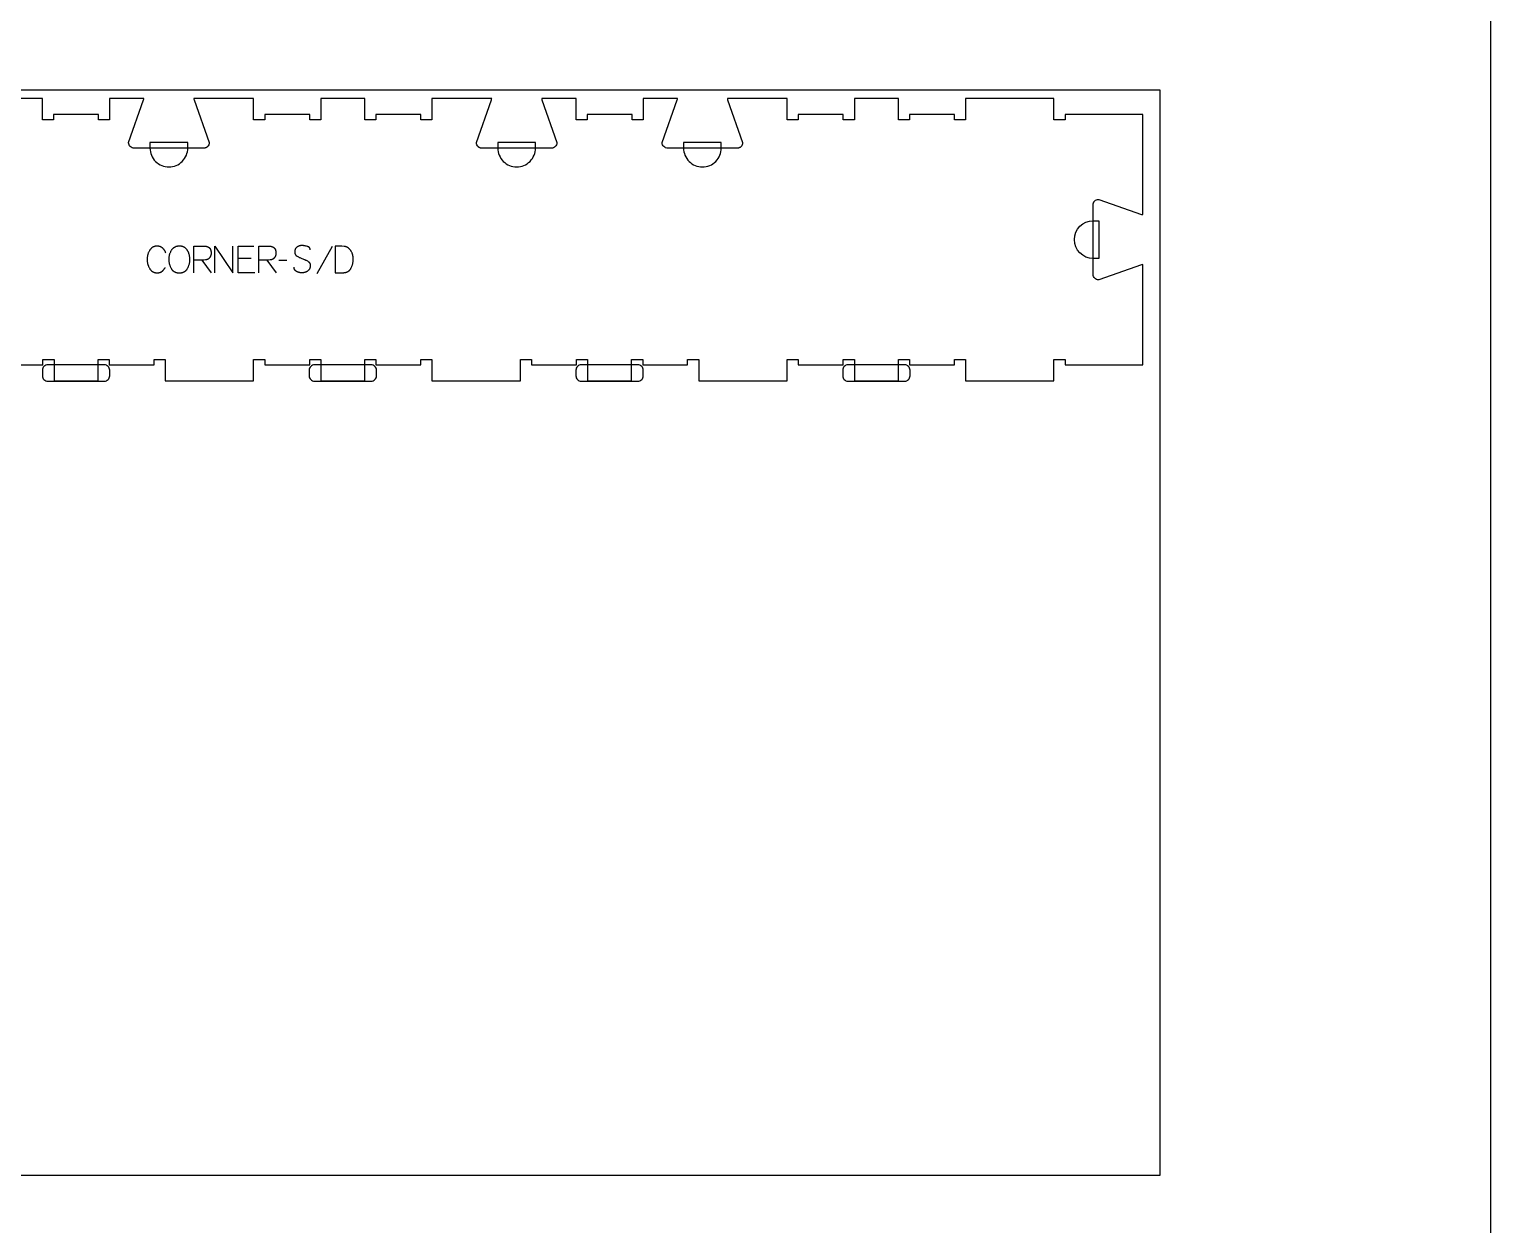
# Model space of a CAD drawing. Extents: x -40562 to -37379, y -17593 to -11999.
# Drawn here: x -39022 to -37379, y -15158 to -13813 of the extents above; entities that cross this region are included whole.
import ezdxf

# ---------------------------------------------------------------- set-up
doc = ezdxf.new("R2010")
doc.units = 0
for name, color, linetype in [('0_SHEET_SPRUCEPLY_2440X122', 1, 'CONTINUOUS'), ('1_ANYTOOL_1MMDEEP_LABELS_S', 2, 'CONTINUOUS'), ('4_ANYTOOL_CUTTHROUGH_OUTSI', 5, 'CONTINUOUS'), ('5_ANYTOOL_HALF_MILL_9MM_IN', 3, 'CONTINUOUS'), ('DONOTCUT', 18, 'CONTINUOUS')]:
    doc.layers.add(name, color=color, linetype=linetype)

msp = doc.modelspace()

# ---------------------------------------------------------------- linework, layer by layer
at = {"layer": '0_SHEET_SPRUCEPLY_2440X122'}
msp.add_lwpolyline([(-40190.4, -13881.7), (-40190.4, -15101.7), (-37750.4, -15101.7), (-37750.4, -13881.7)], close=True, dxfattribs=at)
at = {"layer": '1_ANYTOOL_1MMDEEP_LABELS_S'}
for points in [[(-38868.7, -14064.7), (-38868.9, -14064.3), (-38869, -14063.9), (-38869.2, -14063.5), (-38869.4, -14063.2), (-38869.6, -14062.8), (-38869.8, -14062.4), (-38870, -14062.1), (-38870.3, -14061.7), (-38870.5, -14061.4), (-38870.7, -14061.1), (-38871, -14060.8), (-38871.3, -14060.5), (-38871.5, -14060.2), (-38871.8, -14059.9), (-38872.1, -14059.6), (-38872.4, -14059.3), (-38872.6, -14059.2), (-38872.8, -14059.1), (-38872.9, -14059), (-38873.1, -14058.8), (-38873.3, -14058.7), (-38873.4, -14058.6), (-38873.6, -14058.5), (-38873.8, -14058.4), (-38873.9, -14058.3), (-38874.1, -14058.2), (-38874.3, -14058.1), (-38874.5, -14058), (-38874.7, -14058), (-38874.8, -14057.9), (-38875, -14057.8), (-38875.2, -14057.7), (-38875.4, -14057.7), (-38875.6, -14057.6), (-38875.8, -14057.6), (-38876, -14057.5), (-38876.2, -14057.5), (-38876.4, -14057.4), (-38876.6, -14057.4), (-38876.8, -14057.3), (-38877, -14057.3), (-38877.2, -14057.3), (-38877.5, -14057.3), (-38877.7, -14057.2), (-38877.9, -14057.2), (-38878.1, -14057.2), (-38878.3, -14057.2), (-38878.6, -14057.2), (-38878.9, -14057.2), (-38879.2, -14057.2), (-38879.6, -14057.3), (-38879.9, -14057.3), (-38880.2, -14057.3), (-38880.5, -14057.4), (-38880.8, -14057.4), (-38881.1, -14057.5), (-38881.4, -14057.6), (-38881.7, -14057.7), (-38882, -14057.8), (-38882.3, -14057.9), (-38882.6, -14058), (-38882.7, -14058.1), (-38882.9, -14058.1), (-38883, -14058.2), (-38883.1, -14058.2), (-38883.3, -14058.3), (-38883.4, -14058.4), (-38883.5, -14058.5), (-38883.7, -14058.5), (-38883.8, -14058.6), (-38883.9, -14058.7), (-38884, -14058.8), (-38884.2, -14058.9), (-38884.3, -14059), (-38884.4, -14059), (-38884.6, -14059.2), (-38884.9, -14059.4), (-38885.1, -14059.6), (-38885.3, -14059.9), (-38885.5, -14060.1), (-38885.7, -14060.3), (-38885.9, -14060.6), (-38886.1, -14060.8), (-38886.3, -14061.1), (-38886.5, -14061.3), (-38886.7, -14061.6), (-38886.9, -14061.9), (-38887.2, -14062.5), (-38887.5, -14063.1), (-38887.8, -14063.7), (-38888.1, -14064.3), (-38888.4, -14064.9), (-38888.6, -14065.6), (-38888.8, -14066.2), (-38889, -14066.8), (-38889.2, -14067.5), (-38889.3, -14068.1), (-38889.4, -14068.8), (-38889.5, -14069.5), (-38889.6, -14070.1), (-38889.7, -14070.8), (-38889.7, -14071.5), (-38889.7, -14072.2), (-38889.7, -14072.9), (-38889.7, -14073.6), (-38889.6, -14074.3), (-38889.5, -14075), (-38889.4, -14075.6), (-38889.3, -14076.3), (-38889.1, -14077), (-38889.1, -14077.3), (-38889, -14077.6), (-38888.9, -14077.9), (-38888.8, -14078.2), (-38888.7, -14078.6), (-38888.6, -14078.9), (-38888.5, -14079.2), (-38888.3, -14079.5), (-38888.1, -14080.1), (-38887.8, -14080.7), (-38887.5, -14081.3), (-38887.2, -14081.9), (-38886.8, -14082.5), (-38886.7, -14082.8), (-38886.5, -14083.1), (-38886.3, -14083.4), (-38886.1, -14083.6), (-38885.9, -14083.9), (-38885.7, -14084.1), (-38885.5, -14084.4), (-38885.2, -14084.6), (-38885, -14084.8), (-38884.8, -14085), (-38884.5, -14085.2), (-38884.4, -14085.3), (-38884.3, -14085.4), (-38884.2, -14085.5), (-38884, -14085.6), (-38883.9, -14085.6), (-38883.8, -14085.7), (-38883.7, -14085.8), (-38883.5, -14085.9), (-38883.4, -14086), (-38883.3, -14086), (-38883.1, -14086.1), (-38883, -14086.2), (-38882.7, -14086.3), (-38882.4, -14086.4), (-38882.1, -14086.6), (-38881.8, -14086.7), (-38881.5, -14086.8), (-38881.2, -14086.8), (-38880.9, -14086.9), (-38880.6, -14087), (-38880.3, -14087.1), (-38879.9, -14087.1), (-38879.6, -14087.1), (-38879.3, -14087.2), (-38878.9, -14087.2), (-38878.6, -14087.2), (-38878.2, -14087.2), (-38877.8, -14087.2), (-38877.5, -14087.2), (-38877.3, -14087.2), (-38877.1, -14087.2), (-38876.9, -14087.1), (-38876.7, -14087.1), (-38876.5, -14087.1), (-38876.4, -14087.1), (-38876.2, -14087), (-38876, -14087), (-38875.9, -14086.9), (-38875.7, -14086.9), (-38875.5, -14086.9), (-38875.4, -14086.8), (-38875.2, -14086.8), (-38875, -14086.7), (-38874.9, -14086.6), (-38874.7, -14086.6), (-38874.6, -14086.5), (-38874.4, -14086.4), (-38874.3, -14086.4), (-38874.1, -14086.3), (-38874, -14086.2), (-38873.8, -14086.1), (-38873.7, -14086.1), (-38873.5, -14086), (-38873.4, -14085.9), (-38873.3, -14085.8), (-38873.1, -14085.7), (-38873, -14085.6), (-38872.7, -14085.4), (-38872.5, -14085.2), (-38872.2, -14084.9), (-38872, -14084.7), (-38871.7, -14084.5), (-38871.5, -14084.2), (-38871.2, -14084), (-38871, -14083.7), (-38870.8, -14083.5), (-38870.6, -14083.2), (-38870.4, -14082.9), (-38870.2, -14082.6), (-38870, -14082.3), (-38869.8, -14082), (-38869.6, -14081.7), (-38869.4, -14081.4)], [(-38837, -14087.2), (-38837, -14057.2), (-38825.7, -14057.2), (-38825.2, -14057.2), (-38824.7, -14057.2), (-38824.5, -14057.3), (-38824.2, -14057.3), (-38824, -14057.3), (-38823.8, -14057.3), (-38823.6, -14057.4), (-38823.4, -14057.4), (-38823.2, -14057.4), (-38823, -14057.5), (-38822.8, -14057.5), (-38822.6, -14057.6), (-38822.4, -14057.6), (-38822.2, -14057.7), (-38822, -14057.8), (-38821.8, -14057.8), (-38821.6, -14057.9), (-38821.5, -14058), (-38821.3, -14058.1), (-38821.1, -14058.1), (-38821, -14058.2), (-38820.8, -14058.3), (-38820.7, -14058.4), (-38820.5, -14058.5), (-38820.4, -14058.6), (-38820.2, -14058.7), (-38820.1, -14058.8), (-38819.9, -14058.9), (-38819.8, -14059.1), (-38819.7, -14059.2), (-38819.6, -14059.3), (-38819.4, -14059.4), (-38819.3, -14059.6), (-38819.2, -14059.7), (-38819.1, -14059.8), (-38819, -14060), (-38818.9, -14060.1), (-38818.8, -14060.3), (-38818.7, -14060.4), (-38818.6, -14060.6), (-38818.6, -14060.8), (-38818.5, -14060.9), (-38818.4, -14061.1), (-38818.3, -14061.3), (-38818.3, -14061.4), (-38818.2, -14061.6), (-38818.1, -14061.8), (-38818.1, -14062), (-38818, -14062.2), (-38818, -14062.4), (-38817.9, -14062.6), (-38817.9, -14062.8), (-38817.9, -14063), (-38817.8, -14063.2), (-38817.8, -14063.4), (-38817.8, -14063.7), (-38817.7, -14063.9), (-38817.7, -14064.1), (-38817.7, -14064.6), (-38817.7, -14065.1), (-38817.7, -14065.2), (-38817.7, -14065.4), (-38817.7, -14065.6), (-38817.7, -14065.8), (-38817.7, -14065.9), (-38817.8, -14066.1), (-38817.8, -14066.3), (-38817.8, -14066.4), (-38817.8, -14066.6), (-38817.9, -14066.8), (-38817.9, -14066.9), (-38817.9, -14067.1), (-38818, -14067.3), (-38818, -14067.4), (-38818.1, -14067.6), (-38818.1, -14067.8), (-38818.2, -14067.9), (-38818.3, -14068.1), (-38818.3, -14068.3), (-38818.4, -14068.4), (-38818.5, -14068.6), (-38818.5, -14068.7), (-38818.6, -14068.9), (-38818.7, -14069), (-38818.8, -14069.2), (-38818.9, -14069.3), (-38819, -14069.5), (-38819.1, -14069.6), (-38819.2, -14069.8), (-38819.3, -14069.9), (-38819.4, -14070.1), (-38819.5, -14070.2), (-38819.6, -14070.4), (-38819.7, -14070.5), (-38819.8, -14070.7), (-38819.9, -14070.8), (-38820.1, -14070.9), (-38820.2, -14071), (-38820.3, -14071.2), (-38820.4, -14071.3), (-38820.6, -14071.4), (-38820.7, -14071.5), (-38820.8, -14071.6), (-38821, -14071.7), (-38821.1, -14071.8), (-38821.3, -14071.9), (-38821.4, -14072), (-38821.6, -14072), (-38821.7, -14072.1), (-38821.9, -14072.2), (-38822, -14072.2), (-38822.2, -14072.3), (-38822.3, -14072.4), (-38822.5, -14072.4), (-38822.7, -14072.5), (-38822.8, -14072.5), (-38823, -14072.5), (-38823.2, -14072.6), (-38823.3, -14072.6), (-38823.5, -14072.6), (-38823.7, -14072.7), (-38823.9, -14072.7), (-38824.1, -14072.7), (-38826, -14072.8), (-38828, -14072.8), (-38837, -14072.8)], [(-38813.5, -14087.2), (-38813.5, -14057.2), (-38793.4, -14087.2), (-38793.4, -14057.2)], [(-38768.5, -14087.2), (-38787.4, -14087.2), (-38787.4, -14057.2), (-38769.6, -14057.2)], [(-38764.2, -14087.2), (-38764.2, -14057.2), (-38752.8, -14057.2), (-38752.3, -14057.2), (-38751.8, -14057.2), (-38751.6, -14057.3), (-38751.4, -14057.3), (-38751.2, -14057.3), (-38750.9, -14057.3), (-38750.7, -14057.4), (-38750.5, -14057.4), (-38750.3, -14057.4), (-38750.1, -14057.5), (-38749.9, -14057.5), (-38749.7, -14057.6), (-38749.5, -14057.6), (-38749.3, -14057.7), (-38749.1, -14057.8), (-38749, -14057.8), (-38748.8, -14057.9), (-38748.6, -14058), (-38748.4, -14058.1), (-38748.3, -14058.1), (-38748.1, -14058.2), (-38748, -14058.3), (-38747.8, -14058.4), (-38747.6, -14058.5), (-38747.5, -14058.6), (-38747.4, -14058.7), (-38747.2, -14058.8), (-38747.1, -14058.9), (-38747, -14059.1), (-38746.8, -14059.2), (-38746.7, -14059.3), (-38746.6, -14059.4), (-38746.5, -14059.6), (-38746.4, -14059.7), (-38746.3, -14059.8), (-38746.2, -14060), (-38746.1, -14060.1), (-38746, -14060.3), (-38745.9, -14060.4), (-38745.8, -14060.6), (-38745.7, -14060.8), (-38745.6, -14060.9), (-38745.5, -14061.1), (-38745.5, -14061.3), (-38745.4, -14061.4), (-38745.3, -14061.6), (-38745.3, -14061.8), (-38745.2, -14062), (-38745.2, -14062.2), (-38745.1, -14062.4), (-38745.1, -14062.6), (-38745, -14062.8), (-38745, -14063), (-38745, -14063.2), (-38744.9, -14063.4), (-38744.9, -14063.7), (-38744.9, -14063.9), (-38744.9, -14064.1), (-38744.8, -14064.6), (-38744.8, -14065.1), (-38744.8, -14065.2), (-38744.8, -14065.4), (-38744.9, -14065.6), (-38744.9, -14065.8), (-38744.9, -14065.9), (-38744.9, -14066.1), (-38744.9, -14066.3), (-38744.9, -14066.4), (-38745, -14066.6), (-38745, -14066.8), (-38745, -14066.9), (-38745.1, -14067.1), (-38745.1, -14067.3), (-38745.2, -14067.4), (-38745.2, -14067.6), (-38745.3, -14067.8), (-38745.3, -14067.9), (-38745.4, -14068.1), (-38745.5, -14068.3), (-38745.5, -14068.4), (-38745.6, -14068.6), (-38745.7, -14068.7), (-38745.8, -14068.9), (-38745.8, -14069), (-38745.9, -14069.2), (-38746, -14069.3), (-38746.1, -14069.5), (-38746.2, -14069.6), (-38746.3, -14069.8), (-38746.4, -14069.9), (-38746.5, -14070.1), (-38746.6, -14070.2), (-38746.7, -14070.4), (-38746.8, -14070.5), (-38747, -14070.7), (-38747.1, -14070.8), (-38747.2, -14070.9), (-38747.3, -14071), (-38747.5, -14071.2), (-38747.6, -14071.3), (-38747.7, -14071.4), (-38747.8, -14071.5), (-38748, -14071.6), (-38748.1, -14071.7), (-38748.3, -14071.8), (-38748.4, -14071.9), (-38748.6, -14072), (-38748.7, -14072), (-38748.9, -14072.1), (-38749, -14072.2), (-38749.2, -14072.2), (-38749.3, -14072.3), (-38749.5, -14072.4), (-38749.6, -14072.4), (-38749.8, -14072.5), (-38750, -14072.5), (-38750.1, -14072.5), (-38750.3, -14072.6), (-38750.5, -14072.6), (-38750.7, -14072.6), (-38750.8, -14072.7), (-38751, -14072.7), (-38751.2, -14072.7), (-38753.1, -14072.8), (-38755.2, -14072.8), (-38764.1, -14072.8)], [(-38706.2, -14061.5), (-38706.3, -14061.3), (-38706.3, -14061.2), (-38706.3, -14061.1), (-38706.3, -14061), (-38706.3, -14060.9), (-38706.3, -14060.8), (-38706.3, -14060.7), (-38706.3, -14060.6), (-38706.3, -14060.6), (-38706.3, -14060.5), (-38706.4, -14060.4), (-38706.4, -14060.3), (-38706.4, -14060.2), (-38706.4, -14060.1), (-38706.5, -14060.1), (-38706.5, -14060), (-38706.5, -14059.9), (-38706.5, -14059.8), (-38706.6, -14059.8), (-38706.6, -14059.7), (-38706.6, -14059.6), (-38706.7, -14059.5), (-38706.7, -14059.5), (-38706.7, -14059.4), (-38706.8, -14059.3), (-38706.8, -14059.3), (-38706.9, -14059.2), (-38706.9, -14059.1), (-38707, -14059.1), (-38707, -14059), (-38707.1, -14058.9), (-38707.1, -14058.9), (-38707.2, -14058.8), (-38707.2, -14058.8), (-38707.3, -14058.7), (-38707.3, -14058.6), (-38707.4, -14058.6), (-38707.5, -14058.5), (-38707.5, -14058.5), (-38707.6, -14058.4), (-38707.7, -14058.4), (-38707.7, -14058.3), (-38707.8, -14058.3), (-38707.9, -14058.2), (-38707.9, -14058.2), (-38708, -14058.1), (-38708.1, -14058.1), (-38708.2, -14058), (-38708.3, -14058), (-38708.3, -14057.9), (-38708.4, -14057.9), (-38708.6, -14057.8), (-38708.8, -14057.7), (-38708.9, -14057.7), (-38709.1, -14057.6), (-38709.3, -14057.5), (-38709.5, -14057.5), (-38710.3, -14057.3), (-38711.1, -14057.1), (-38711.9, -14056.9), (-38712.7, -14056.8), (-38713.1, -14056.7), (-38713.5, -14056.7), (-38713.8, -14056.6), (-38714.2, -14056.6), (-38714.6, -14056.6), (-38714.9, -14056.5), (-38715.3, -14056.5), (-38715.6, -14056.5), (-38715.8, -14056.5), (-38716, -14056.5), (-38716.2, -14056.5), (-38716.4, -14056.6), (-38716.6, -14056.6), (-38716.8, -14056.6), (-38717, -14056.6), (-38717.2, -14056.6), (-38717.3, -14056.7), (-38717.5, -14056.7), (-38717.7, -14056.7), (-38717.9, -14056.8), (-38718.1, -14056.8), (-38718.2, -14056.9), (-38718.4, -14056.9), (-38718.6, -14057), (-38718.8, -14057), (-38719, -14057.1), (-38719.1, -14057.2), (-38719.3, -14057.2), (-38719.5, -14057.3), (-38719.6, -14057.4), (-38719.8, -14057.5), (-38720, -14057.6), (-38720.1, -14057.6), (-38720.3, -14057.7), (-38720.5, -14057.8), (-38720.6, -14057.9), (-38720.8, -14058), (-38720.9, -14058.1), (-38721.1, -14058.2), (-38721.2, -14058.4), (-38721.4, -14058.5), (-38721.6, -14058.6), (-38721.7, -14058.7), (-38721.8, -14058.8), (-38722, -14059), (-38722.1, -14059.1), (-38722.2, -14059.2), (-38722.3, -14059.4), (-38722.5, -14059.5), (-38722.6, -14059.6), (-38722.7, -14059.8), (-38722.8, -14059.9), (-38722.9, -14060.1), (-38722.9, -14060.2), (-38723, -14060.4), (-38723.1, -14060.6), (-38723.2, -14060.7), (-38723.3, -14060.9), (-38723.3, -14061.1), (-38723.4, -14061.2), (-38723.4, -14061.4), (-38723.5, -14061.6), (-38723.5, -14061.8), (-38723.6, -14062), (-38723.6, -14062.2), (-38723.6, -14062.3), (-38723.7, -14062.5), (-38723.7, -14062.7), (-38723.7, -14062.9), (-38723.7, -14063.1), (-38723.7, -14063.3), (-38723.7, -14063.6), (-38723.7, -14063.8), (-38723.7, -14064), (-38723.7, -14064.2), (-38723.7, -14064.4), (-38723.7, -14064.6), (-38723.6, -14064.8), (-38723.6, -14065), (-38723.6, -14065.2), (-38723.5, -14065.4), (-38723.5, -14065.5), (-38723.4, -14065.7), (-38723.3, -14065.9), (-38723.3, -14066), (-38723.3, -14066.1), (-38723.2, -14066.2), (-38723.2, -14066.2), (-38723.2, -14066.3), (-38723.1, -14066.4), (-38723.1, -14066.5), (-38723, -14066.6), (-38723, -14066.6), (-38722.9, -14066.7), (-38722.9, -14066.8), (-38722.8, -14066.9), (-38722.8, -14066.9), (-38722.7, -14067), (-38722.7, -14067.1), (-38722.6, -14067.2), (-38722.6, -14067.2), (-38722.5, -14067.3), (-38722.5, -14067.4), (-38722.4, -14067.4), (-38722.3, -14067.5), (-38722.3, -14067.6), (-38722.2, -14067.6), (-38722.1, -14067.7), (-38722, -14067.8), (-38721.9, -14068), (-38721.7, -14068.1), (-38721.6, -14068.2), (-38721.4, -14068.3), (-38721.2, -14068.4), (-38721.1, -14068.5), (-38720.9, -14068.6), (-38720.2, -14069), (-38719.5, -14069.4), (-38718.7, -14069.8), (-38717.9, -14070.1), (-38717.2, -14070.5), (-38716.4, -14070.8), (-38715.6, -14071.1), (-38714.7, -14071.4), (-38713.9, -14071.7), (-38713.1, -14072.1), (-38712.3, -14072.4), (-38711.6, -14072.8), (-38710.8, -14073.1), (-38710.1, -14073.5), (-38709.4, -14073.9), (-38708.7, -14074.4), (-38708.5, -14074.5), (-38708.4, -14074.6), (-38708.2, -14074.7), (-38708.1, -14074.8), (-38708.1, -14074.8), (-38708, -14074.9), (-38707.9, -14074.9), (-38707.9, -14075), (-38707.8, -14075.1), (-38707.7, -14075.1), (-38707.7, -14075.2), (-38707.6, -14075.3), (-38707.5, -14075.3), (-38707.5, -14075.4), (-38707.4, -14075.5), (-38707.4, -14075.6), (-38707.3, -14075.6), (-38707.2, -14075.7), (-38707.2, -14075.8), (-38707.1, -14075.9), (-38707.1, -14075.9), (-38707, -14076), (-38707, -14076.1), (-38706.9, -14076.2), (-38706.9, -14076.2), (-38706.9, -14076.3), (-38706.8, -14076.4), (-38706.8, -14076.5), (-38706.7, -14076.6), (-38706.7, -14076.7), (-38706.7, -14076.7), (-38706.6, -14076.8), (-38706.6, -14076.9), (-38706.6, -14077), (-38706.5, -14077.1), (-38706.5, -14077.2), (-38706.5, -14077.3), (-38706.4, -14077.5), (-38706.4, -14077.7), (-38706.4, -14077.9), (-38706.3, -14078.1), (-38706.3, -14078.3), (-38706.3, -14078.5), (-38706.3, -14078.7), (-38706.3, -14078.9), (-38706.3, -14079.1), (-38706.3, -14079.3), (-38706.3, -14079.6), (-38706.3, -14079.8), (-38706.3, -14080), (-38706.3, -14080.3), (-38706.4, -14080.5), (-38706.4, -14080.7), (-38706.4, -14080.9), (-38706.5, -14081.1), (-38706.5, -14081.3), (-38706.6, -14081.5), (-38706.7, -14081.7), (-38706.7, -14081.9), (-38706.8, -14082.1), (-38706.9, -14082.3), (-38707, -14082.5), (-38707, -14082.7), (-38707.1, -14082.9), (-38707.2, -14083.1), (-38707.3, -14083.2), (-38707.4, -14083.4), (-38707.6, -14083.6), (-38707.7, -14083.7), (-38707.8, -14083.9), (-38707.9, -14084), (-38708.1, -14084.2), (-38708.2, -14084.3), (-38708.3, -14084.5), (-38708.5, -14084.6), (-38708.6, -14084.7), (-38708.8, -14084.9), (-38708.9, -14085), (-38709.1, -14085.1), (-38709.3, -14085.2), (-38709.5, -14085.4), (-38709.8, -14085.6), (-38710.2, -14085.8), (-38710.6, -14086), (-38710.9, -14086.2), (-38711.3, -14086.3), (-38711.7, -14086.5), (-38711.9, -14086.5), (-38712.1, -14086.6), (-38712.3, -14086.7), (-38712.4, -14086.7), (-38712.6, -14086.8), (-38712.8, -14086.8), (-38713, -14086.9), (-38713.2, -14086.9), (-38713.4, -14087), (-38713.6, -14087), (-38713.8, -14087.1), (-38714, -14087.1), (-38714.2, -14087.1), (-38714.4, -14087.1), (-38714.8, -14087.2), (-38715.2, -14087.2), (-38715.7, -14087.2), (-38716.1, -14087.2), (-38716.5, -14087.2), (-38716.9, -14087.2), (-38717.3, -14087.1), (-38717.7, -14087.1), (-38718.1, -14087), (-38718.5, -14086.9), (-38718.8, -14086.9), (-38719.2, -14086.7), (-38719.6, -14086.6), (-38720, -14086.5), (-38720.3, -14086.4), (-38720.7, -14086.2), (-38721, -14086), (-38721.4, -14085.9), (-38721.7, -14085.7), (-38721.9, -14085.6), (-38722.1, -14085.5), (-38722.2, -14085.4), (-38722.4, -14085.3), (-38722.5, -14085.1), (-38722.7, -14085), (-38722.8, -14084.9), (-38722.9, -14084.8), (-38723, -14084.7), (-38723.2, -14084.5), (-38723.3, -14084.4), (-38723.4, -14084.3), (-38723.4, -14084.2), (-38723.5, -14084.1), (-38723.5, -14084.1), (-38723.6, -14084), (-38723.6, -14083.9), (-38723.7, -14083.9), (-38723.7, -14083.8), (-38723.8, -14083.7), (-38723.8, -14083.6), (-38723.9, -14083.6), (-38723.9, -14083.5), (-38723.9, -14083.4), (-38724, -14083.3), (-38724, -14083.3), (-38724, -14083.2), (-38724.1, -14083.1), (-38724.1, -14083), (-38724.1, -14082.9), (-38724.2, -14082.9), (-38724.2, -14082.8), (-38724.2, -14082.6), (-38724.3, -14082.4), (-38724.3, -14082.3), (-38724.4, -14082.1), (-38724.4, -14081.9), (-38724.4, -14081.7), (-38724.4, -14081.6), (-38724.5, -14081.4), (-38724.5, -14081.2), (-38724.5, -14081)], [(-38681.7, -14057.7), (-38698.9, -14088.5)], [(-38828, -14072.8), (-38817.6, -14087.3)], [(-38772.7, -14071.1), (-38787.4, -14071.1)], [(-38755.2, -14072.8), (-38744.7, -14087.3)], [(-38732.7, -14073.3), (-38741.5, -14073.4)]]:
    msp.add_lwpolyline(points, dxfattribs=at)
for points in [[(-38853.1, -14056.9), (-38852.7, -14056.9), (-38852.3, -14056.9), (-38852, -14056.9), (-38851.6, -14057), (-38851.4, -14057), (-38851.3, -14057), (-38851.1, -14057), (-38850.9, -14057.1), (-38850.8, -14057.1), (-38850.6, -14057.2), (-38850.4, -14057.2), (-38850.3, -14057.2), (-38850.1, -14057.3), (-38850, -14057.3), (-38849.8, -14057.4), (-38849.7, -14057.4), (-38849.5, -14057.5), (-38849.4, -14057.6), (-38849.2, -14057.6), (-38849.1, -14057.7), (-38848.9, -14057.8), (-38848.8, -14057.8), (-38848.6, -14057.9), (-38848.5, -14058), (-38848.4, -14058.1), (-38848.2, -14058.2), (-38848.1, -14058.3), (-38848, -14058.4), (-38847.7, -14058.5), (-38847.4, -14058.7), (-38847.2, -14058.9), (-38846.9, -14059.1), (-38846.7, -14059.4), (-38846.5, -14059.6), (-38846.3, -14059.8), (-38846, -14060), (-38845.8, -14060.3), (-38845.6, -14060.5), (-38845.4, -14060.8), (-38845.2, -14061), (-38845, -14061.3), (-38844.9, -14061.5), (-38844.7, -14061.8), (-38844.5, -14062.1), (-38844.3, -14062.4), (-38844.2, -14062.7), (-38844, -14063), (-38843.9, -14063.3), (-38843.7, -14063.6), (-38843.6, -14063.9), (-38843.5, -14064.2), (-38843.3, -14064.5), (-38843.2, -14064.8), (-38843.1, -14065.1), (-38843, -14065.4), (-38842.9, -14065.8), (-38842.8, -14066.1), (-38842.7, -14066.4), (-38842.6, -14066.8), (-38842.5, -14067.1), (-38842.4, -14067.8), (-38842.3, -14068.5), (-38842.2, -14069.1), (-38842.1, -14069.8), (-38842, -14070.5), (-38841.9, -14071.1), (-38841.9, -14071.8), (-38841.9, -14072.4), (-38841.9, -14073), (-38842, -14073.7), (-38842, -14074.3), (-38842.1, -14074.9), (-38842.2, -14075.6), (-38842.3, -14076.2), (-38842.4, -14076.8), (-38842.6, -14077.5), (-38842.8, -14078.1), (-38843, -14078.8), (-38843.2, -14079.4), (-38843.5, -14080), (-38843.7, -14080.7), (-38844, -14081.3), (-38844.3, -14081.9), (-38844.7, -14082.6), (-38844.8, -14082.9), (-38845, -14083.2), (-38845.2, -14083.5), (-38845.4, -14083.8), (-38845.6, -14084.1), (-38845.8, -14084.3), (-38846, -14084.6), (-38846.3, -14084.8), (-38846.4, -14084.9), (-38846.5, -14085.1), (-38846.6, -14085.2), (-38846.7, -14085.3), (-38846.8, -14085.4), (-38847, -14085.5), (-38847.1, -14085.6), (-38847.2, -14085.7), (-38847.3, -14085.8), (-38847.4, -14085.9), (-38847.6, -14086), (-38847.7, -14086.1), (-38847.8, -14086.2), (-38848, -14086.2), (-38848.1, -14086.3), (-38848.2, -14086.4), (-38848.4, -14086.5), (-38848.5, -14086.6), (-38848.7, -14086.6), (-38848.8, -14086.7), (-38848.9, -14086.8), (-38849.1, -14086.8), (-38849.2, -14086.9), (-38849.4, -14087), (-38849.5, -14087), (-38849.7, -14087.1), (-38849.8, -14087.1), (-38850, -14087.2), (-38850.3, -14087.3), (-38850.6, -14087.4), (-38850.9, -14087.4), (-38851.3, -14087.5), (-38851.6, -14087.6), (-38852, -14087.6), (-38852.3, -14087.6), (-38852.7, -14087.7), (-38853, -14087.7), (-38853.4, -14087.7), (-38853.8, -14087.7), (-38854.2, -14087.7), (-38854.5, -14087.6), (-38854.9, -14087.6), (-38855.2, -14087.6), (-38855.6, -14087.5), (-38855.9, -14087.4), (-38856.3, -14087.4), (-38856.6, -14087.3), (-38856.9, -14087.2), (-38857.1, -14087.1), (-38857.2, -14087.1), (-38857.4, -14087), (-38857.5, -14087), (-38857.7, -14086.9), (-38857.8, -14086.8), (-38858, -14086.8), (-38858.1, -14086.7), (-38858.3, -14086.6), (-38858.4, -14086.5), (-38858.6, -14086.5), (-38858.7, -14086.4), (-38858.9, -14086.3), (-38859, -14086.2), (-38859.1, -14086.1), (-38859.3, -14086), (-38859.4, -14086), (-38859.5, -14085.9), (-38859.7, -14085.8), (-38859.8, -14085.7), (-38859.9, -14085.6), (-38860, -14085.5), (-38860.1, -14085.3), (-38860.3, -14085.2), (-38860.4, -14085.1), (-38860.5, -14085), (-38860.6, -14084.9), (-38860.7, -14084.8), (-38860.8, -14084.6), (-38861, -14084.5), (-38861.2, -14084.3), (-38861.4, -14084), (-38861.6, -14083.7), (-38861.8, -14083.4), (-38862, -14083.1), (-38862.2, -14082.8), (-38862.3, -14082.5), (-38862.7, -14081.9), (-38863, -14081.2), (-38863.3, -14080.6), (-38863.5, -14079.9), (-38863.8, -14079.3), (-38864, -14078.6), (-38864.2, -14078), (-38864.4, -14077.3), (-38864.6, -14076.7), (-38864.7, -14076), (-38864.8, -14075.4), (-38864.9, -14074.7), (-38865, -14074), (-38865.1, -14073.4), (-38865.1, -14072.7), (-38865.1, -14072.1), (-38865.1, -14071.4), (-38865, -14070.7), (-38865, -14070), (-38864.9, -14069.3), (-38864.8, -14068.7), (-38864.7, -14068), (-38864.5, -14067.4), (-38864.4, -14066.7), (-38864.2, -14066.1), (-38864, -14065.4), (-38863.7, -14064.8), (-38863.5, -14064.2), (-38863.2, -14063.5), (-38862.9, -14062.9), (-38862.6, -14062.3), (-38862.2, -14061.7), (-38862, -14061.4), (-38861.8, -14061.1), (-38861.6, -14060.8), (-38861.4, -14060.6), (-38861.2, -14060.3), (-38861, -14060.1), (-38860.8, -14059.8), (-38860.5, -14059.6), (-38860.4, -14059.5), (-38860.3, -14059.4), (-38860.2, -14059.3), (-38860.1, -14059.2), (-38859.9, -14059), (-38859.8, -14058.9), (-38859.7, -14058.9), (-38859.6, -14058.8), (-38859.4, -14058.7), (-38859.3, -14058.6), (-38859.2, -14058.5), (-38859, -14058.4), (-38858.9, -14058.3), (-38858.8, -14058.2), (-38858.6, -14058.2), (-38858.5, -14058.1), (-38858.3, -14058), (-38858.2, -14057.9), (-38857.9, -14057.8), (-38857.6, -14057.7), (-38857.3, -14057.6), (-38857, -14057.4), (-38856.6, -14057.3), (-38856.3, -14057.3), (-38856, -14057.2), (-38855.6, -14057.1), (-38855.3, -14057), (-38854.9, -14057), (-38854.6, -14056.9), (-38854.2, -14056.9), (-38853.8, -14056.9), (-38853.4, -14056.9)], [(-38678.3, -14057.2), (-38678.3, -14087.2), (-38669.8, -14087.1), (-38669.3, -14087.1), (-38668.9, -14087.1), (-38668.5, -14087.1), (-38668.2, -14087), (-38667.8, -14087), (-38667.4, -14086.9), (-38667, -14086.9), (-38666.7, -14086.8), (-38666.3, -14086.7), (-38666, -14086.6), (-38665.7, -14086.5), (-38665.3, -14086.4), (-38665, -14086.3), (-38664.9, -14086.2), (-38664.7, -14086.1), (-38664.6, -14086.1), (-38664.4, -14086), (-38664.3, -14085.9), (-38664.1, -14085.8), (-38664, -14085.8), (-38663.8, -14085.7), (-38663.7, -14085.6), (-38663.6, -14085.5), (-38663.4, -14085.4), (-38663.3, -14085.3), (-38663.2, -14085.2), (-38663, -14085.1), (-38662.9, -14085), (-38662.8, -14084.9), (-38662.6, -14084.8), (-38662.5, -14084.7), (-38662.4, -14084.6), (-38662.3, -14084.5), (-38662.2, -14084.4), (-38662.1, -14084.3), (-38661.9, -14084.2), (-38661.8, -14084), (-38661.7, -14083.9), (-38661.6, -14083.8), (-38661.5, -14083.7), (-38661.4, -14083.5), (-38661.3, -14083.4), (-38661.2, -14083.3), (-38661.1, -14083.1), (-38661, -14083), (-38660.8, -14082.7), (-38660.7, -14082.4), (-38660.5, -14082.1), (-38660.2, -14081.5), (-38659.9, -14080.9), (-38659.6, -14080.2), (-38659.4, -14079.6), (-38659.1, -14079), (-38658.9, -14078.3), (-38658.7, -14077.7), (-38658.5, -14077), (-38658.4, -14076.3), (-38658.2, -14075.7), (-38658.1, -14075), (-38658, -14074.3), (-38658, -14073.6), (-38657.9, -14072.9), (-38657.9, -14072.2), (-38657.9, -14071.5), (-38657.9, -14070.9), (-38657.9, -14070.3), (-38658, -14069.8), (-38658, -14069.2), (-38658.1, -14068.6), (-38658.2, -14068.3), (-38658.2, -14068), (-38658.3, -14067.8), (-38658.4, -14067.5), (-38658.4, -14067.2), (-38658.5, -14066.9), (-38658.6, -14066.6), (-38658.7, -14066.4), (-38658.8, -14066.1), (-38658.9, -14065.8), (-38659, -14065.6), (-38659.1, -14065.3), (-38659.2, -14065), (-38659.3, -14064.8), (-38659.5, -14064.2), (-38659.8, -14063.7), (-38660.1, -14063.2), (-38660.4, -14062.7), (-38660.6, -14062.4), (-38660.8, -14062.1), (-38661, -14061.8), (-38661.2, -14061.5), (-38661.4, -14061.3), (-38661.6, -14061), (-38661.8, -14060.8), (-38662, -14060.5), (-38662.2, -14060.3), (-38662.5, -14060.1), (-38662.7, -14059.8), (-38662.9, -14059.6), (-38663.2, -14059.4), (-38663.4, -14059.3), (-38663.6, -14059.1), (-38663.9, -14058.9), (-38664.1, -14058.8), (-38664.4, -14058.6), (-38664.6, -14058.5), (-38664.9, -14058.3), (-38665.2, -14058.2), (-38665.4, -14058.1), (-38665.7, -14058), (-38666, -14057.9), (-38666.2, -14057.8), (-38666.5, -14057.7), (-38666.8, -14057.7), (-38667.1, -14057.6), (-38667.4, -14057.6), (-38667.7, -14057.5), (-38668, -14057.5), (-38668.3, -14057.5), (-38670.7, -14057.4), (-38673.2, -14057.3), (-38675.7, -14057.2)]]:
    msp.add_lwpolyline(points, close=True, dxfattribs=at)
at = {"layer": '4_ANYTOOL_CUTTHROUGH_OUTSI', "color": 5}
msp.add_lwpolyline([(-39057.4, -14190.6), (-39006.9, -14190.6), (-39006.9, -14184.6), (-39006.7, -14184.6), (-39006.7, -14184.6), (-38994.7, -14184.6), (-38994.4, -14184.6), (-38994.4, -14184.9), (-38994.4, -14208.6), (-38944.9, -14208.6), (-38944.9, -14184.9), (-38944.9, -14184.6), (-38932.4, -14184.6), (-38932.4, -14190.6), (-38881.9, -14190.6), (-38881.9, -14184.6), (-38869.4, -14184.6), (-38869.4, -14208.6), (-38769.9, -14208.6), (-38769.9, -14184.6), (-38757.4, -14184.6), (-38757.4, -14190.6), (-38706.9, -14190.6), (-38706.9, -14184.6), (-38706.7, -14184.6), (-38706.7, -14184.6), (-38694.7, -14184.6), (-38694.4, -14184.6), (-38694.4, -14184.9), (-38694.4, -14208.6), (-38644.9, -14208.6), (-38644.9, -14184.9), (-38644.9, -14184.6), (-38632.4, -14184.6), (-38632.4, -14190.6), (-38581.9, -14190.6), (-38581.9, -14184.6), (-38569.4, -14184.6), (-38569.4, -14208.6), (-38469.9, -14208.6), (-38469.9, -14184.6), (-38457.4, -14184.6), (-38457.4, -14190.6), (-38406.9, -14190.6), (-38406.9, -14184.6), (-38406.7, -14184.6), (-38406.7, -14184.6), (-38394.7, -14184.6), (-38394.4, -14184.6), (-38394.4, -14184.9), (-38394.4, -14208.6), (-38344.9, -14208.6), (-38344.9, -14184.9), (-38344.9, -14184.6), (-38332.4, -14184.6), (-38332.4, -14190.6), (-38281.9, -14190.6), (-38281.9, -14184.6), (-38269.4, -14184.6), (-38269.4, -14208.6), (-38169.9, -14208.6), (-38169.9, -14184.6), (-38157.4, -14184.6), (-38157.4, -14190.6), (-38106.9, -14190.6), (-38106.9, -14184.6), (-38106.7, -14184.6), (-38106.7, -14184.6), (-38094.7, -14184.6), (-38094.4, -14184.6), (-38094.4, -14184.9), (-38094.4, -14208.6), (-38044.9, -14208.6), (-38044.9, -14184.9), (-38044.9, -14184.6), (-38032.4, -14184.6), (-38032.4, -14190.6), (-37981.9, -14190.6), (-37981.9, -14184.6), (-37969.4, -14184.6), (-37969.4, -14208.6), (-37869.9, -14208.6), (-37869.9, -14184.6), (-37857.4, -14184.6), (-37857.4, -14190.6), (-37769.9, -14190.6), (-37769.9, -14078), (-37769.9, -14078, 0.061485), (-37771.3, -14078.2), (-37819.6, -14095.1), (-37819.6, -14095.1), (-37819.7, -14095.1), (-37819.7, -14095.1, -0.414214), (-37825.9, -14088.9), (-37825.9, -14010.9), (-37825.9, -14010.7), (-37825.9, -14010.6), (-37825.9, -14010.4), (-37825.9, -14010.3), (-37825.9, -14010.1), (-37825.9, -14010), (-37825.8, -14009.8), (-37825.8, -14009.7), (-37825.8, -14009.5), (-37825.7, -14009.4), (-37825.7, -14009.2), (-37825.7, -14009.1), (-37825.6, -14008.9), (-37825.6, -14008.8), (-37825.5, -14008.6), (-37825.4, -14008.5), (-37825.4, -14008.3), (-37825.3, -14008.2), (-37825.3, -14008.1), (-37825.2, -14007.9), (-37825.1, -14007.8), (-37825, -14007.6), (-37824.9, -14007.5), (-37824.9, -14007.4), (-37824.8, -14007.3), (-37824.7, -14007.1), (-37824.6, -14007), (-37824.5, -14006.9), (-37824.4, -14006.8), (-37824.3, -14006.7), (-37824.2, -14006.6), (-37824.1, -14006.4, -0.198912), (-37819.7, -14004.6), (-37819.6, -14004.6), (-37819.6, -14004.6), (-37771.3, -14021.5), (-37771.3, -14021.5, 0.061485), (-37769.9, -14021.8), (-37769.9, -13909.1), (-37857.4, -13909.1), (-37857.4, -13915.1), (-37869.9, -13915.1), (-37869.9, -13914.9), (-37869.9, -13914.9), (-37869.9, -13891.1), (-37919.7, -13891.1), (-37969.4, -13891.1), (-37969.4, -13915.1), (-37981.9, -13915.1), (-37981.9, -13909.1), (-38032.4, -13909.1), (-38032.4, -13915.1), (-38044.9, -13915.1), (-38044.9, -13891.1), (-38094.4, -13891.1), (-38094.4, -13915.1), (-38106.9, -13915.1), (-38106.9, -13909.1), (-38157.4, -13909.1), (-38157.4, -13915.1), (-38169.9, -13915.1), (-38169.9, -13891.1), (-38237.1, -13891.1), (-38237.1, -13891.1, 0.061485), (-38236.9, -13892.5), (-38220, -13940.8), (-38220, -13940.8), (-38220, -13940.9), (-38220, -13940.9, -0.198912), (-38221.8, -13945.3), (-38221.9, -13945.4), (-38222, -13945.5), (-38222.1, -13945.6), (-38222.2, -13945.7), (-38222.4, -13945.8), (-38222.5, -13945.9), (-38222.6, -13946), (-38222.7, -13946.1), (-38222.9, -13946.1), (-38223, -13946.2), (-38223.1, -13946.3), (-38223.3, -13946.4), (-38223.4, -13946.4), (-38223.5, -13946.5), (-38223.7, -13946.6), (-38223.8, -13946.6), (-38224, -13946.7), (-38224.1, -13946.8), (-38224.3, -13946.8), (-38224.4, -13946.9), (-38224.6, -13946.9), (-38224.7, -13946.9), (-38224.9, -13947), (-38225, -13947), (-38225.2, -13947), (-38225.3, -13947.1), (-38225.5, -13947.1), (-38225.6, -13947.1), (-38225.8, -13947.1), (-38225.9, -13947.1), (-38226.1, -13947.1), (-38226.2, -13947.1), (-38304.2, -13947.1, -0.414214), (-38310.5, -13940.9), (-38310.5, -13940.8), (-38310.5, -13940.8), (-38293.6, -13892.5), (-38293.6, -13892.5, 0.061485), (-38293.3, -13891.1), (-38331.9, -13891.1), (-38331.9, -13915.1), (-38344.4, -13915.1), (-38344.4, -13909.1), (-38394.9, -13909.1), (-38394.9, -13915.1), (-38407.4, -13915.1), (-38407.4, -13891.1), (-38446, -13891.1), (-38446, -13891.1, 0.061485), (-38445.8, -13892.5), (-38428.9, -13940.8), (-38428.9, -13940.8), (-38428.9, -13940.9), (-38428.9, -13940.9, -0.414214), (-38435.1, -13947.1), (-38513.1, -13947.1), (-38513.3, -13947.1), (-38513.4, -13947.1), (-38513.6, -13947.1), (-38513.7, -13947.1), (-38513.9, -13947.1), (-38514, -13947.1), (-38514.2, -13947), (-38514.3, -13947), (-38514.5, -13947), (-38514.6, -13946.9), (-38514.8, -13946.9), (-38514.9, -13946.9), (-38515.1, -13946.8), (-38515.2, -13946.8), (-38515.4, -13946.7), (-38515.5, -13946.6), (-38515.7, -13946.6), (-38515.8, -13946.5), (-38515.9, -13946.4), (-38516.1, -13946.4), (-38516.2, -13946.3), (-38516.3, -13946.2), (-38516.5, -13946.1), (-38516.6, -13946.1), (-38516.7, -13946), (-38516.9, -13945.9), (-38517, -13945.8), (-38517.1, -13945.7), (-38517.2, -13945.6), (-38517.3, -13945.5), (-38517.4, -13945.4), (-38517.5, -13945.3, -0.198912), (-38519.4, -13940.9), (-38519.4, -13940.8), (-38519.4, -13940.8), (-38502.5, -13892.5), (-38502.5, -13892.5, 0.061485), (-38502.2, -13891.1), (-38519.7, -13891.1), (-38569.4, -13891.1), (-38569.4, -13915.1), (-38581.9, -13915.1), (-38581.9, -13909.1), (-38632.4, -13909.1), (-38632.4, -13915.1), (-38644.9, -13915.1), (-38644.9, -13891.1), (-38694.4, -13891.1), (-38694.4, -13915.1), (-38706.9, -13915.1), (-38706.9, -13909.1), (-38757.4, -13909.1), (-38757.4, -13915.1), (-38769.9, -13915.1), (-38769.9, -13891.1), (-38837.1, -13891.1), (-38837.1, -13891.1, 0.061485), (-38836.9, -13892.5), (-38820, -13940.8), (-38820, -13940.8), (-38820, -13940.9), (-38820, -13940.9, -0.198912), (-38821.8, -13945.3), (-38821.9, -13945.4), (-38822, -13945.5), (-38822.1, -13945.6), (-38822.2, -13945.7), (-38822.4, -13945.8), (-38822.5, -13945.9), (-38822.6, -13946), (-38822.7, -13946.1), (-38822.9, -13946.1), (-38823, -13946.2), (-38823.1, -13946.3), (-38823.3, -13946.4), (-38823.4, -13946.4), (-38823.5, -13946.5), (-38823.7, -13946.6), (-38823.8, -13946.6), (-38824, -13946.7), (-38824.1, -13946.8), (-38824.3, -13946.8), (-38824.4, -13946.9), (-38824.6, -13946.9), (-38824.7, -13946.9), (-38824.9, -13947), (-38825, -13947), (-38825.2, -13947), (-38825.3, -13947.1), (-38825.5, -13947.1), (-38825.6, -13947.1), (-38825.8, -13947.1), (-38825.9, -13947.1), (-38826.1, -13947.1), (-38826.2, -13947.1), (-38904.2, -13947.1, -0.414214), (-38910.5, -13940.9), (-38910.5, -13940.8), (-38910.5, -13940.8), (-38893.6, -13892.5), (-38893.6, -13892.5, 0.061485), (-38893.3, -13891.1), (-38931.9, -13891.1), (-38931.9, -13915.1), (-38944.4, -13915.1), (-38944.4, -13909.1), (-38994.9, -13909.1), (-38994.9, -13915.1), (-39007.4, -13915.1), (-39007.4, -13891.1), (-39046, -13891.1)], format="xyb", dxfattribs=at)
at = {"layer": '5_ANYTOOL_HALF_MILL_9MM_IN', "color": 3}
for points in [[(-38886.5, -13946.9, 0.414214), (-38865.2, -13968.1, 0.414214), (-38844, -13946.9), (-38844, -13946.6), (-38844, -13940.6), (-38886.5, -13940.6), (-38886.5, -13946.6), (-38886.5, -13946.9)], [(-38495.4, -13946.9, 0.414214), (-38474.1, -13968.1, 0.414214), (-38452.9, -13946.9), (-38452.9, -13946.6), (-38452.9, -13940.6), (-38495.4, -13940.6), (-38495.4, -13946.6), (-38495.4, -13946.9)], [(-38286.5, -13946.9, 0.414214), (-38265.2, -13968.1, 0.414214), (-38244, -13946.9), (-38244, -13946.6), (-38244, -13940.6), (-38286.5, -13940.6), (-38286.5, -13946.6), (-38286.5, -13946.9)], [(-37825.7, -14071.1, -1), (-37825.7, -14028.6), (-37825.4, -14028.6), (-37819.4, -14028.6), (-37819.4, -14071.1), (-37825.4, -14071.1), (-37825.7, -14071.1)], [(-39001.5, -14190.6, 0.414214), (-39007.5, -14196.6), (-39007.5, -14203.1, 0.414214), (-39001.5, -14209.1), (-38937.8, -14209.1, 0.414214), (-38931.8, -14203.1), (-38931.8, -14196.6, 0.414214), (-38937.8, -14190.6)], [(-38701.5, -14190.6, 0.414214), (-38707.5, -14196.6), (-38707.5, -14203.1, 0.414214), (-38701.5, -14209.1), (-38637.8, -14209.1, 0.414214), (-38631.8, -14203.1), (-38631.8, -14196.6, 0.414214), (-38637.8, -14190.6)], [(-38401.5, -14190.6, 0.414214), (-38407.5, -14196.6), (-38407.5, -14203.1, 0.414214), (-38401.5, -14209.1), (-38337.8, -14209.1, 0.414214), (-38331.8, -14203.1), (-38331.8, -14196.6, 0.414214), (-38337.8, -14190.6)], [(-38101.5, -14190.6, 0.414214), (-38107.5, -14196.6), (-38107.5, -14203.1, 0.414214), (-38101.5, -14209.1), (-38037.8, -14209.1, 0.414214), (-38031.8, -14203.1), (-38031.8, -14196.6, 0.414214), (-38037.8, -14190.6)]]:
    msp.add_lwpolyline(points, format="xyb", close=True, dxfattribs=at)
at = {"layer": 'DONOTCUT'}
msp.add_lwpolyline([(-40562.1, -17592.7), (-37378.7, -17592.7), (-37378.7, -11999.3), (-40562.1, -11999.3)], close=True, dxfattribs=at)

doc.saveas('drawing.dxf')
